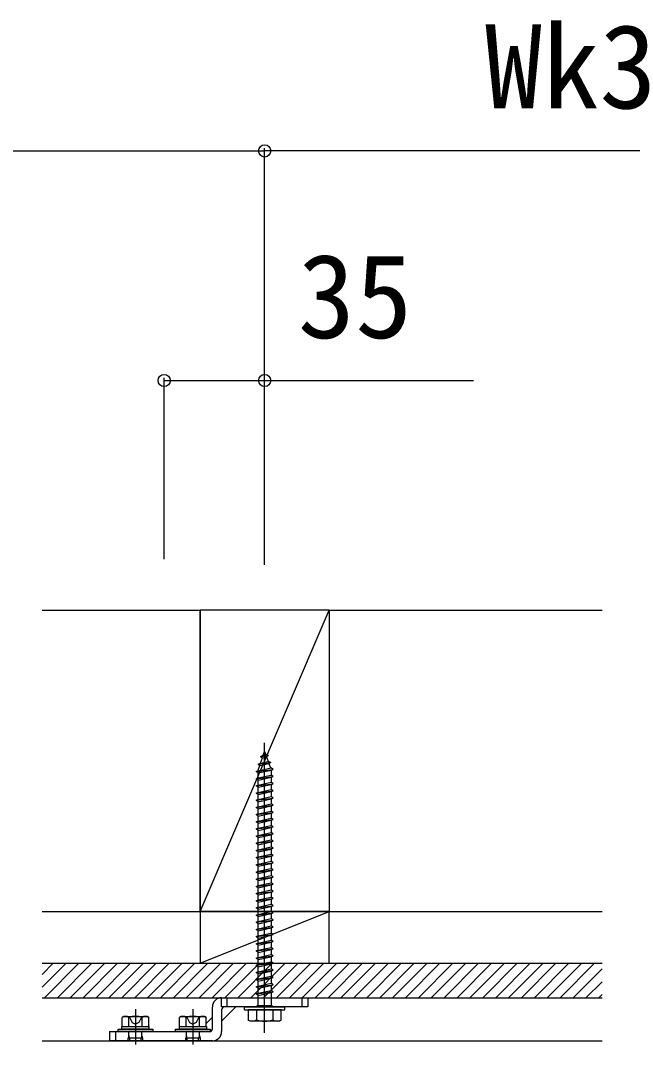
# Model space of a CAD drawing. Units: millimetres, scale not verified. Extents: x -1750 to 1750, y -2608 to 2592.
# Drawn here: x 505 to 718.1, y 725.2 to 1081.9 of the extents above; entities that cross this region are included whole.
import ezdxf
from ezdxf.enums import TextEntityAlignment as Align

# ---------------------------------------------------------------- set-up
doc = ezdxf.new("R2010")
doc.units = ezdxf.units.MM
doc.header["$LTSCALE"] = 14
for name, color, linetype in [('0-4_YKK_12', 2, 'Continuous'), ('0-5_YKK_13', 4, 'Continuous'), ('0-6_YKK_D', 6, 'Continuous'), ('0-8_YSS_K', 3, 'Continuous')]:
    doc.layers.add(name, color=color, linetype=linetype)
doc.styles.add('ＭＳ ゴシック', font='')
doc.styles.get('ＭＳ ゴシック').set_extended_font_data('MS Gothic')

msp = doc.modelspace()

# ---------------------------------------------------------------- linework, layer by layer
at = {"layer": '0-4_YKK_12'}
msp.add_line((512.46, 726.5), (707.5, 726.5), dxfattribs=at)
at = {"layer": '0-5_YKK_13'}
for p, q in [((590, 729.3), (590, 830.34)), ((588.59, 825.5), (589.53, 825.95)), ((588.59, 825.5), (591.3, 825.84)), ((588.59, 825.5), (589.25, 825.13)), ((588.6, 823.24), (589.25, 825.13)), ((589.25, 825.13), (590.64, 825.44)), ((589.53, 825.95), (590, 827.3)), ((589.53, 825.95), (590.4, 826.14)), ((590, 827.3), (590.4, 826.14)), ((591.3, 825.84), (590.4, 826.14)), ((591.3, 825.84), (590.64, 825.44)), ((590.64, 825.44), (591.2, 823.82)), ((587, 820.3), (593, 821.05)), ((587.69, 822.89), (592.12, 823.44)), ((587.69, 822.89), (588.6, 823.24)), ((587.69, 822.89), (588.32, 822.43)), ((587.75, 820.77), (588.32, 822.43)), ((587.75, 820.55), (592.25, 821.55)), ((587.75, 820.55), (587.75, 820.77)), ((588.32, 822.43), (591.44, 823.12)), ((588.6, 823.24), (591.2, 823.82)), ((592.12, 823.44), (591.2, 823.82)), ((592.12, 823.44), (591.44, 823.12)), ((591.44, 823.12), (592, 821.49)), ((592.24, 820.8), (592.25, 820.77)), ((592.25, 820.77), (592.25, 819.05)), ((587, 817.8), (593, 818.55)), ((587.75, 818.05), (587.75, 819.8)), ((587.75, 818.05), (592.25, 819.05)), ((587.75, 815.55), (587.75, 817.3)), ((592.25, 818.3), (592.25, 816.55)), ((587, 815.3), (593, 816.05)), ((587, 812.8), (593, 813.55)), ((587.75, 815.55), (592.25, 816.55)), ((587.75, 813.05), (587.75, 814.8)), ((587.75, 813.05), (592.25, 814.05)), ((592.25, 815.8), (592.25, 814.05)), ((587, 810.3), (593, 811.05)), ((587.75, 810.55), (587.75, 812.3)), ((587.75, 810.55), (592.25, 811.55)), ((592.25, 813.3), (592.25, 811.55)), ((592.25, 810.8), (592.25, 809.05)), ((587, 807.8), (593, 808.55)), ((587.75, 808.05), (587.75, 809.8)), ((587.75, 808.05), (592.25, 809.05)), ((587.75, 805.55), (587.75, 807.3)), ((587.75, 805.55), (592.25, 806.55)), ((592.25, 808.3), (592.25, 806.55)), ((587, 805.3), (593, 806.05)), ((587, 802.8), (593, 803.55)), ((587.75, 803.05), (587.75, 804.8)), ((587.75, 803.05), (592.25, 804.05)), ((592.25, 805.8), (592.25, 804.05)), ((592.25, 803.3), (592.25, 801.55)), ((587, 800.3), (593, 801.05)), ((587.75, 800.55), (587.75, 802.3)), ((587.75, 800.55), (592.25, 801.55)), ((587.75, 798.05), (587.75, 799.8)), ((592.25, 800.8), (592.25, 799.05)), ((587, 797.8), (593, 798.55)), ((587, 795.3), (593, 796.05)), ((587.75, 798.05), (592.25, 799.05)), ((587.75, 795.55), (587.75, 797.3)), ((587.75, 795.55), (592.25, 796.55)), ((592.25, 798.3), (592.25, 796.55)), ((592.25, 795.8), (592.25, 794.05)), ((587, 792.8), (593, 793.55)), ((587.75, 793.05), (587.75, 794.8)), ((587.75, 793.05), (592.25, 794.05)), ((587.75, 790.55), (587.75, 792.3)), ((592.25, 793.3), (592.25, 791.55)), ((587, 790.3), (593, 791.05)), ((587, 787.8), (593, 788.55)), ((587.75, 790.55), (592.25, 791.55)), ((587.75, 788.05), (587.75, 789.8)), ((587.75, 788.05), (592.25, 789.05)), ((592.25, 790.8), (592.25, 789.05)), ((587, 785.3), (593, 786.05)), ((587.75, 785.55), (587.75, 787.3)), ((587.75, 785.55), (592.25, 786.55)), ((592.25, 788.3), (592.25, 786.55)), ((592.25, 785.8), (592.25, 784.05)), ((587, 782.8), (593, 783.55)), ((587.75, 783.05), (587.75, 784.8)), ((587.75, 783.05), (592.25, 784.05)), ((587.75, 780.55), (587.75, 782.3)), ((587.75, 780.55), (592.25, 781.55)), ((592.25, 783.3), (592.25, 781.55)), ((587, 780.3), (593, 781.05)), ((587, 777.8), (593, 778.55)), ((587.75, 778.05), (587.75, 779.8)), ((587.75, 778.05), (592.25, 779.05)), ((592.25, 780.8), (592.25, 779.05)), ((592.25, 778.3), (592.25, 776.55)), ((587, 775.3), (593, 776.05)), ((587.75, 775.55), (587.75, 777.3)), ((587.75, 775.55), (592.25, 776.55)), ((587.75, 773.05), (587.75, 774.8)), ((592.25, 775.8), (592.25, 774.05)), ((587, 772.8), (593, 773.55)), ((587, 770.3), (593, 771.05)), ((587.75, 773.05), (592.25, 774.05)), ((587.75, 770.55), (587.75, 772.3)), ((587.75, 770.55), (592.25, 771.55)), ((592.25, 773.3), (592.25, 771.55)), ((592.25, 770.8), (592.25, 769.05)), ((587, 767.8), (593, 768.55)), ((587.75, 768.05), (587.75, 769.8)), ((587.75, 768.05), (592.25, 769.05)), ((587.75, 765.55), (587.75, 767.3)), ((592.25, 768.3), (592.25, 766.55)), ((587, 765.3), (593, 766.05)), ((587, 762.8), (593, 763.55)), ((587.75, 765.55), (592.25, 766.55)), ((587.75, 763.05), (587.75, 764.8)), ((587.75, 763.05), (592.25, 764.05)), ((592.25, 765.8), (592.25, 764.05)), ((587, 760.3), (593, 761.05)), ((587.75, 760.55), (587.75, 762.3)), ((587.75, 760.55), (592.25, 761.55)), ((592.25, 763.3), (592.25, 761.55)), ((592.25, 760.8), (592.25, 759.05)), ((587, 757.8), (593, 758.55)), ((587.75, 758.05), (587.75, 759.8)), ((587.75, 758.05), (592.25, 759.05)), ((587.75, 755.55), (587.75, 757.3)), ((587.75, 755.55), (592.25, 756.55)), ((592.25, 758.3), (592.25, 756.55)), ((587, 755.3), (593, 756.05)), ((587, 752.8), (593, 753.55)), ((587.75, 753.05), (587.75, 754.8)), ((587.75, 753.05), (592.25, 754.05)), ((592.25, 755.8), (592.25, 754.05)), ((592.25, 753.3), (592.25, 751.55)), ((587, 750.3), (593, 751.05)), ((587.75, 750.55), (587.75, 752.3)), ((587.75, 750.55), (592.25, 751.55)), ((587.75, 748.05), (587.75, 749.8)), ((592.25, 750.8), (592.25, 749.05)), ((587, 747.8), (593, 748.55)), ((587, 745.3), (593, 746.05)), ((587.75, 748.05), (592.25, 749.05)), ((587.75, 745.55), (587.75, 747.3)), ((587.75, 745.55), (592.25, 746.55)), ((592.25, 748.3), (592.25, 746.55)), ((592.25, 745.8), (592.25, 744.05)), ((587, 742.8), (593, 743.55)), ((587.75, 743.05), (587.75, 744.8)), ((587.75, 743.05), (592.25, 744.05)), ((587.75, 738.8), (587.75, 742.3)), ((592.25, 743.3), (592.25, 738.8)), ((575, 741.5), (605, 741.5)), ((575, 738.3), (575, 741.5)), ((577, 738.3), (577, 741.5)), ((587.4, 738.8), (592.6, 738.8)), ((587.4, 738.3), (587.4, 738.8)), ((592.6, 738.3), (592.6, 738.8)), ((603, 741.5), (603, 738.3)), ((541, 735), (540.38, 734.64)), ((541, 735), (549, 735)), ((545, 737.5), (545, 725.2)), ((549, 735), (549.62, 734.64)), ((561, 735), (560.38, 734.64)), ((561, 735), (569, 735)), ((565, 737.5), (565, 725.2)), ((569, 735), (569.62, 734.64)), ((571.8, 730.7), (571.8, 738.3)), ((575.01, 737.3), (575, 729.7)), ((575.01, 733.3), (580, 738.3)), ((583, 738.3), (597, 738.3)), ((583, 737.3), (583, 738.3)), ((583, 737.3), (597, 737.3)), ((584.25, 737.3), (584.25, 733.73)), ((587.11, 737.3), (587.11, 733.75)), ((592.89, 737.3), (592.89, 733.75)), ((597, 737.3), (597, 738.3)), ((540.3, 730.5), (540.3, 731.5)), ((540.3, 731.5), (549.7, 731.5)), ((540.38, 731.5), (540.38, 734.64)), ((540.38, 731.5), (549.62, 731.5)), ((542.5, 731.5), (547.5, 731.5)), ((542.69, 731.5), (542.69, 734.64)), ((547.31, 731.5), (547.31, 734.64)), ((549.62, 731.5), (549.62, 734.64)), ((549.7, 731.5), (549.7, 730.5)), ((560.3, 730.5), (560.3, 731.5)), ((560.3, 731.5), (569.7, 731.5)), ((560.38, 731.5), (560.38, 734.64)), ((560.38, 731.5), (569.62, 731.5)), ((562.5, 731.5), (567.5, 731.5)), ((562.69, 731.5), (562.69, 734.64)), ((567.31, 731.5), (567.31, 734.64)), ((571.8, 734.7), (569.62, 732.52)), ((569.62, 731.5), (569.62, 734.64)), ((569.7, 731.5), (569.7, 730.5)), ((585, 733.3), (584.25, 733.73)), ((595, 733.3), (585, 733.3)), ((595, 733.3), (595.75, 733.73)), ((536, 729.7), (570.8, 729.7)), ((536, 729.7), (536, 726.5)), ((538, 729.7), (538, 726.5)), ((549.7, 730.5), (540.3, 730.5)), ((542.74, 728.24), (542.5, 727.4)), ((542.74, 728.24), (542.74, 729.7)), ((542.99, 727.4), (542.74, 728.24)), ((547.26, 728.24), (547.01, 727.4)), ((547.26, 728.24), (547.26, 729.7)), ((547.26, 728.24), (547.5, 727.4)), ((569.7, 730.5), (560.3, 730.5)), ((562.74, 728.24), (562.5, 727.4)), ((562.74, 728.24), (562.74, 729.7)), ((562.99, 727.4), (562.74, 728.24)), ((567.26, 728.24), (567.01, 727.4)), ((567.26, 728.24), (567.26, 729.7)), ((567.26, 728.24), (567.5, 727.4)), ((571.8, 726.5), (536, 726.5)), ((542.5, 726.5), (542.5, 727.4)), ((547.5, 727.4), (542.5, 727.4)), ((542.99, 726.5), (542.99, 727.4)), ((547.01, 726.5), (547.01, 727.4)), ((547.5, 727.4), (547.5, 726.5)), ((562.5, 726.5), (562.5, 727.4)), ((567.5, 727.4), (562.5, 727.4)), ((562.99, 726.5), (562.99, 727.4)), ((567.01, 726.5), (567.01, 727.4)), ((567.5, 727.4), (567.5, 726.5))]:
    msp.add_line(p, q, dxfattribs=at)
for points in [[(587.75, 819.8), (587, 820.3), (587.75, 820.55)], [(587.75, 819.8), (592.25, 820.8), (593, 821.05), (592.25, 821.55)], [(587.75, 817.3), (587, 817.8), (587.75, 818.05)], [(587.75, 817.3), (592.25, 818.3), (593, 818.55), (592.25, 819.05)], [(587.75, 814.8), (587, 815.3), (587.75, 815.55)], [(587.75, 814.8), (592.25, 815.8), (593, 816.05), (592.25, 816.55)], [(587.75, 812.3), (592.25, 813.3), (593, 813.55), (592.25, 814.05)], [(587.75, 812.3), (587, 812.8), (587.75, 813.05)], [(587.75, 809.8), (587, 810.3), (587.75, 810.55)], [(587.75, 809.8), (592.25, 810.8), (593, 811.05), (592.25, 811.55)], [(587.75, 807.3), (587, 807.8), (587.75, 808.05)], [(587.75, 807.3), (592.25, 808.3), (593, 808.55), (592.25, 809.05)], [(587.75, 804.8), (592.25, 805.8), (593, 806.05), (592.25, 806.55)], [(587.75, 804.8), (587, 805.3), (587.75, 805.55)], [(587.75, 802.3), (587, 802.8), (587.75, 803.05)], [(587.75, 802.3), (592.25, 803.3), (593, 803.55), (592.25, 804.05)], [(587.75, 799.8), (587, 800.3), (587.75, 800.55)], [(587.75, 799.8), (592.25, 800.8), (593, 801.05), (592.25, 801.55)], [(587.75, 797.3), (587, 797.8), (587.75, 798.05)], [(587.75, 794.8), (587, 795.3), (587.75, 795.55)], [(587.75, 797.3), (592.25, 798.3), (593, 798.55), (592.25, 799.05)], [(587.75, 794.8), (592.25, 795.8), (593, 796.05), (592.25, 796.55)], [(587.75, 792.3), (587, 792.8), (587.75, 793.05)], [(587.75, 792.3), (592.25, 793.3), (593, 793.55), (592.25, 794.05)], [(587.75, 789.8), (587, 790.3), (587.75, 790.55)], [(587.75, 789.8), (592.25, 790.8), (593, 791.05), (592.25, 791.55)], [(587.75, 787.3), (592.25, 788.3), (593, 788.55), (592.25, 789.05)], [(587.75, 787.3), (587, 787.8), (587.75, 788.05)], [(587.75, 784.8), (587, 785.3), (587.75, 785.55)], [(587.75, 784.8), (592.25, 785.8), (593, 786.05), (592.25, 786.55)], [(587.75, 782.3), (587, 782.8), (587.75, 783.05)], [(587.75, 782.3), (592.25, 783.3), (593, 783.55), (592.25, 784.05)], [(587.75, 779.8), (592.25, 780.8), (593, 781.05), (592.25, 781.55)], [(587.75, 779.8), (587, 780.3), (587.75, 780.55)], [(587.75, 777.3), (587, 777.8), (587.75, 778.05)], [(587.75, 777.3), (592.25, 778.3), (593, 778.55), (592.25, 779.05)], [(587.75, 774.8), (587, 775.3), (587.75, 775.55)], [(587.75, 774.8), (592.25, 775.8), (593, 776.05), (592.25, 776.55)], [(587.75, 772.3), (587, 772.8), (587.75, 773.05)], [(587.75, 772.3), (592.25, 773.3), (593, 773.55), (592.25, 774.05)], [(587.75, 769.8), (592.25, 770.8), (593, 771.05), (592.25, 771.55)], [(587.75, 769.8), (587, 770.3), (587.75, 770.55)], [(587.75, 767.3), (587, 767.8), (587.75, 768.05)], [(587.75, 767.3), (592.25, 768.3), (593, 768.55), (592.25, 769.05)], [(587.75, 764.8), (587, 765.3), (587.75, 765.55)], [(587.75, 764.8), (592.25, 765.8), (593, 766.05), (592.25, 766.55)], [(587.75, 762.3), (592.25, 763.3), (593, 763.55), (592.25, 764.05)], [(587.75, 762.3), (587, 762.8), (587.75, 763.05)], [(587.75, 759.8), (587, 760.3), (587.75, 760.55)], [(587.75, 759.8), (592.25, 760.8), (593, 761.05), (592.25, 761.55)], [(587.75, 757.3), (587, 757.8), (587.75, 758.05)], [(587.75, 757.3), (592.25, 758.3), (593, 758.55), (592.25, 759.05)], [(587.75, 754.8), (592.25, 755.8), (593, 756.05), (592.25, 756.55)], [(587.75, 754.8), (587, 755.3), (587.75, 755.55)], [(587.75, 752.3), (587, 752.8), (587.75, 753.05)], [(587.75, 752.3), (592.25, 753.3), (593, 753.55), (592.25, 754.05)], [(587.75, 749.8), (587, 750.3), (587.75, 750.55)], [(587.75, 749.8), (592.25, 750.8), (593, 751.05), (592.25, 751.55)], [(587.75, 747.3), (587, 747.8), (587.75, 748.05)], [(587.75, 747.3), (592.25, 748.3), (593, 748.55), (592.25, 749.05)], [(587.75, 744.8), (592.25, 745.8), (593, 746.05), (592.25, 746.55)], [(587.75, 744.8), (587, 745.3), (587.75, 745.55)], [(587.75, 742.3), (587, 742.8), (587.75, 743.05)], [(587.75, 742.3), (592.25, 743.3), (593, 743.55), (592.25, 744.05)], [(605, 741.5), (605, 738.3), (575, 738.3)], [(542.8, 735), (543.85, 732.85), (545, 732.24)], [(547.2, 735), (546.15, 732.85), (545, 732.24)], [(562.8, 735), (563.85, 732.85), (565, 732.24)], [(567.2, 735), (566.15, 732.85), (565, 732.24)], [(595.75, 733.73), (595.75, 737.3), (584.25, 737.3)]]:
    msp.add_lwpolyline(points, dxfattribs=at)
for points in [[(551, 729.7), (539, 729.7), (539, 730.5), (551, 730.5)], [(571, 729.7), (559, 729.7), (559, 730.5), (571, 730.5)]]:
    msp.add_lwpolyline(points, close=True, dxfattribs=at)
for centre, radius, start, end in [((575, 738.3), 3.2, 90, 180), ((541.54, 732.96), 2.04, 55.6157, 124.3842), ((545, 727.36), 7.64, 72.412, 107.588), ((548.46, 732.96), 2.04, 55.6157, 124.3842), ((561.54, 732.96), 2.04, 55.6157, 124.3842), ((565, 727.36), 7.64, 72.412, 107.588), ((568.46, 732.96), 2.04, 55.6157, 124.3842), ((576.01, 737.3), 1, 90, 179.9589), ((585.67, 735.86), 2.56, 236.2518, 304.3843), ((590, 742.85), 9.55, 252.412, 287.5879), ((594.33, 735.86), 2.56, 235.6157, 303.7482), ((570.8, 730.7), 1, 270, 0), ((571.8, 729.7), 3.2, 270, 359.9589)]:
    msp.add_arc(centre, radius, start, end, dxfattribs=at)
at = {"layer": '0-6_YKK_D'}
for p, q in [((320, 1036.5), (590, 1036.5)), ((590, 892.3), (590, 1037.5)), ((590, 892.3), (590, 1037.5)), ((840, 1036.5), (590, 1036.5)), ((555, 894.3), (555, 957.5)), ((590, 894.3), (590, 957.5))]:
    msp.add_line(p, q, dxfattribs=at)
msp.add_lwpolyline([(555, 956.5), (590, 956.5), (662.77, 956.5)], dxfattribs=at)
for centre in [(590, 1036.5), (590, 1036.5), (555, 956.5), (590, 956.5)]:
    msp.add_circle(centre, 2.12, dxfattribs=at)
at = {"layer": '0-8_YSS_K'}
for p, q in [((512.46, 876.5), (567.5, 876.5)), ((567.5, 771.5), (612.5, 876.5)), ((567.5, 771.5), (567.5, 876.5)), ((567.5, 876.5), (567.5, 771.5)), ((612.5, 876.5), (567.5, 876.5)), ((612.5, 876.5), (707.5, 876.5)), ((612.5, 876.5), (612.5, 771.5)), ((512.46, 771.5), (567.5, 771.5)), ((567.5, 753.5), (612.5, 771.5)), ((612.5, 771.5), (567.5, 771.5)), ((567.5, 771.5), (612.5, 771.5)), ((612.5, 771.5), (707.5, 771.5)), ((612.5, 753.5), (612.5, 771.5)), ((512.46, 753.5), (707.5, 753.5)), ((512.46, 749.62), (516.34, 753.5)), ((512.46, 745.13), (520.83, 753.5)), ((513.32, 741.5), (525.32, 753.5)), ((517.81, 741.5), (529.81, 753.5)), ((522.3, 741.5), (534.3, 753.5)), ((526.79, 741.5), (538.79, 753.5)), ((531.28, 741.5), (543.28, 753.5)), ((535.77, 741.5), (547.77, 753.5)), ((540.26, 741.5), (552.26, 753.5)), ((544.75, 741.5), (556.75, 753.5)), ((549.24, 741.5), (561.24, 753.5)), ((553.73, 741.5), (565.73, 753.5)), ((558.22, 741.5), (570.22, 753.5)), ((562.71, 741.5), (574.71, 753.5)), ((567.2, 741.5), (579.2, 753.5)), ((571.69, 741.5), (583.69, 753.5)), ((576.18, 741.5), (588.18, 753.5)), ((580.67, 741.5), (592.67, 753.5)), ((585.16, 741.5), (597.16, 753.5)), ((589.65, 741.5), (601.65, 753.5)), ((594.14, 741.5), (606.14, 753.5)), ((598.63, 741.5), (610.63, 753.5)), ((603.12, 741.5), (615.12, 753.5)), ((607.61, 741.5), (619.61, 753.5)), ((612.1, 741.5), (624.1, 753.5)), ((616.59, 741.5), (628.59, 753.5)), ((621.08, 741.5), (633.08, 753.5)), ((625.57, 741.5), (637.57, 753.5)), ((630.06, 741.5), (642.06, 753.5)), ((634.55, 741.5), (646.55, 753.5)), ((639.04, 741.5), (651.04, 753.5)), ((643.53, 741.5), (655.53, 753.5)), ((648.02, 741.5), (660.02, 753.5)), ((652.51, 741.5), (664.51, 753.5)), ((657, 741.5), (669, 753.5)), ((661.49, 741.5), (673.49, 753.5)), ((665.98, 741.5), (677.98, 753.5)), ((670.47, 741.5), (682.47, 753.5)), ((674.96, 741.5), (686.96, 753.5)), ((679.45, 741.5), (691.45, 753.5)), ((683.94, 741.5), (695.94, 753.5)), ((688.44, 741.5), (700.44, 753.5)), ((692.93, 741.5), (704.93, 753.5)), ((697.42, 741.5), (707.5, 751.58)), ((701.91, 741.5), (707.5, 747.09)), ((706.4, 741.5), (707.5, 742.6)), ((512.46, 741.5), (707.5, 741.5)), ((590, 738.6), (590, 738.3))]:
    msp.add_line(p, q, dxfattribs=at)
msp.add_lwpolyline([(567.5, 771.5), (567.5, 753.5), (612.5, 753.5)], dxfattribs=at)

# ---------------------------------------------------------------- texts
at = {"layer": '0-6_YKK_D', "style": 'ＭＳ ゴシック'}
for s, p in [('Wk3', (666.7, 1042.5)), ('35', (601.55, 962.5))]:
    msp.add_text(s, height=29.33, dxfattribs=at).set_placement(p, align=Align.BOTTOM_LEFT)

doc.saveas('drawing.dxf')
